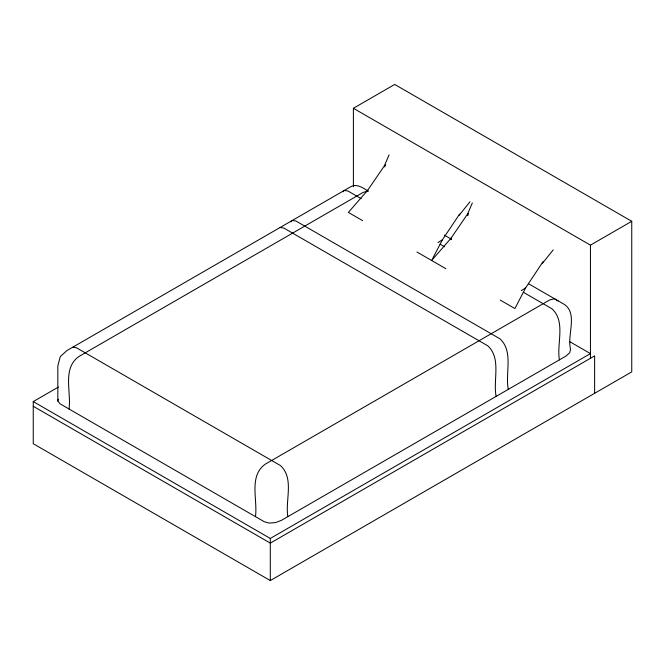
<?xml version="1.0" encoding="UTF-8"?>
<svg xmlns="http://www.w3.org/2000/svg" width="665" height="665" viewBox="0 0 665 665"><rect width="100%" height="100%" fill="white"/><g stroke="black" fill="none" stroke-linecap="round" stroke-linejoin="round"><path stroke-width="1" d="M467.512 215.477L467.62 213.922L472.341 202.95M528.534 283.739L562.831 303.539C578.941 312.018 566.63 335.409 570.578 349.125L569.739 352.741L565.873 356.124L281.37 520.379L275.518 522.607L269.25 523.097L264.238 521.709L60.232 403.929L57.83 401.037L58.254 399.224M362.616 220.639L348.385 212.418L367.77 190.14L384.37 165.851L389.091 154.879M468.534 213.482L467.62 213.922L451.028 238.211L431.643 260.481L442.441 239.716L459.665 214.022M500.213 300.073L514.901 308.552L525.699 287.787L543.23 261.395M459.041 215.427L469.997 201.786M542.299 263.49L553.255 249.857M290.904 221.852L292.259 220.472L295.967 221.029L499.972 338.818C513.704 351.511 505.051 373.24 508.284 389.374M342.899 191.836L344.254 190.456L347.961 191.013L361.236 198.685M384.96 167.006L384.37 165.851L385.683 164.945M438.06 242.534L442.441 239.716M521.31 290.597L525.699 287.787M353.398 186.799L353.398 108.287L394.702 84.438L631.75 221.295L631.75 371.876L270.298 580.562L33.25 443.705L33.25 401.585L58.429 387.047M353.398 108.287L590.445 245.144L631.75 221.295M33.25 401.585L270.298 538.451L590.445 353.614L569.789 341.694M384.37 165.851L385.276 165.419M367.138 191.37L363.248 192.343L78.744 356.598C62.128 368.61 71.438 392.101 69.035 409.008M280.106 227.497L283.814 228.053L487.819 345.833C501.551 358.526 492.89 380.255 496.123 396.39M72.743 347.213L76.442 347.77L280.447 465.558C294.462 478.393 285.036 500.338 287.862 516.63M368.111 191.121C362.866 187.738 356.349 183.083 350.106 187.081L66.882 350.596L60.241 356.648L57.83 366.049L57.83 401.037M444.287 235.102L451.452 239.242M440.105 244.213L444.586 246.798M523.455 292.334L551.967 308.793C565.973 321.636 556.547 343.581 559.381 359.873M416.955 252.01L445.874 268.702M33.25 406.265L270.298 543.122L594.626 355.883L594.626 393.314M558.076 301.012L554.519 298.743L549.664 299.973L265.16 464.228C248.544 476.231 257.854 499.731 255.443 516.63M467.62 213.922L468.218 215.078M451.028 238.211L451.07 239.749M367.77 190.14L367.82 191.678M590.445 245.144L590.445 358.294M270.298 538.451L270.298 580.562"/></g></svg>
